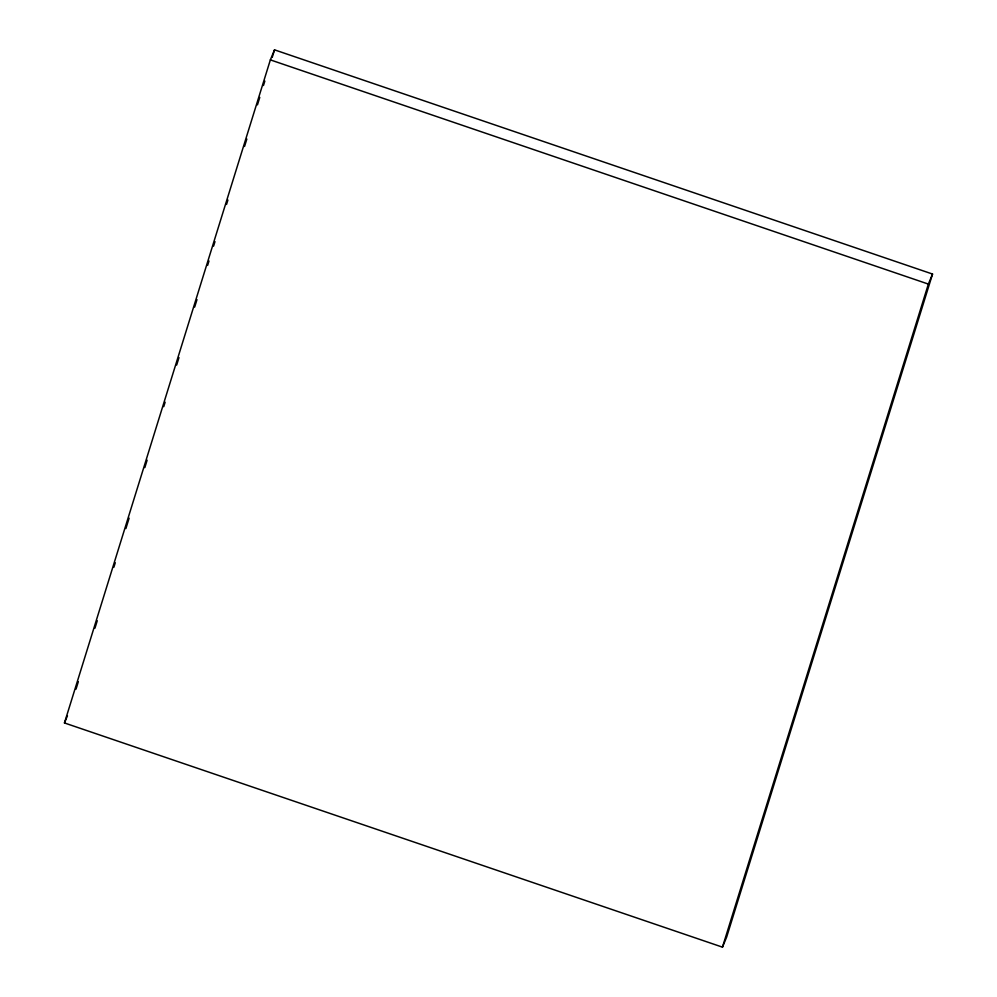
<?xml version="1.0" encoding="UTF-8"?>
<svg xmlns="http://www.w3.org/2000/svg" width="997" height="997" viewBox="0 0 997 997"><rect width="100%" height="100%" fill="white"/><g stroke="black" fill="none" stroke-linecap="round" stroke-linejoin="round"><path stroke-width="1.5" d="M64.456 722.95L270.361 59.882L274.536 49.85L932.544 274.05L726.639 937.118L722.464 947.15L64.456 722.95L67.447 715.784M76.021 689.126L78.327 681.699M94.952 628.172L97.257 620.745M113.882 567.218L115.266 562.757M125.884 528.572L129.112 518.166M144.814 467.618L147.12 460.178M163.732 406.664L165.128 402.202M176.668 365.027L178.974 357.599M194.664 307.051L196.982 299.611M207.6 265.426L208.984 260.965M213.595 246.097L214.978 241.635M226.518 204.472L227.914 200.011M244.527 146.484L246.832 139.057M257.45 104.859L259.768 97.419M263.457 85.53L264.841 81.069M272.231 57.278L274.536 49.85M722.464 947.15L928.369 284.083L932.544 274.05M270.361 59.882L928.369 284.083"/></g></svg>
